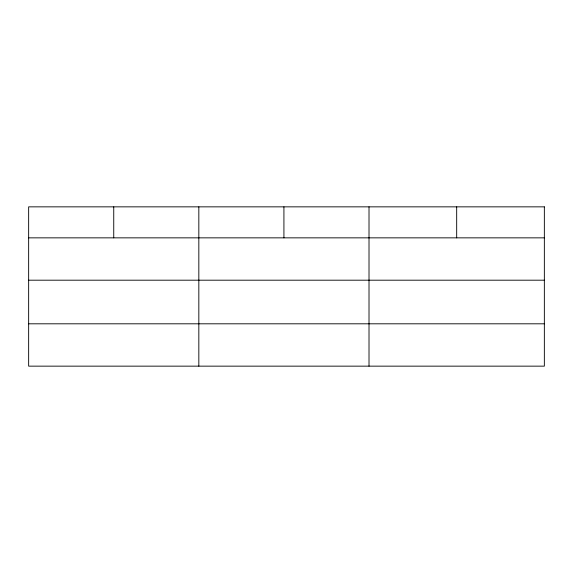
<?xml version="1.0" encoding="UTF-8"?>
<svg xmlns="http://www.w3.org/2000/svg" width="573" height="573" viewBox="0 0 573 573"><rect width="100%" height="100%" fill="white"/><g stroke="black" fill="none" stroke-linecap="round" stroke-linejoin="round"><path stroke-width="0.86" d="M28.65 237.852L544.35 237.852M28.65 280.19L544.35 280.19M28.65 323.809L544.35 323.809M456.681 206.853L456.681 237.852M369.012 206.853L369.012 366.147M283.921 206.853L283.921 237.852M198.831 206.853L198.831 366.147M113.741 206.853L113.741 237.852M544.35 206.853L28.65 206.853L28.65 366.147L544.35 366.147L544.35 206.853"/></g></svg>
